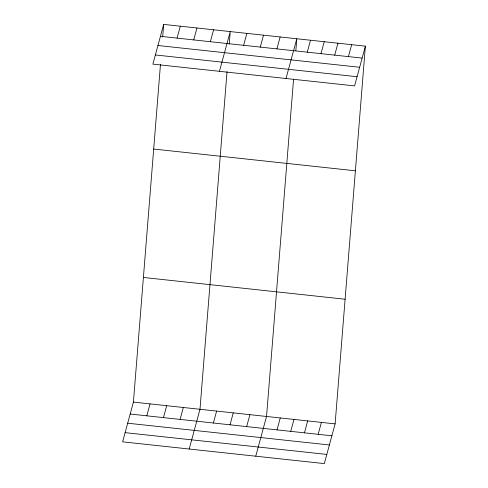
<?xml version="1.0" encoding="UTF-8"?>
<svg xmlns="http://www.w3.org/2000/svg" width="488" height="488" viewBox="0 0 488 488"><rect width="100%" height="100%" fill="white"/><g stroke="black" fill="none" stroke-linecap="round" stroke-linejoin="round"><path stroke-width="0.73" d="M365.378 46.165L354.581 85.9L152.878 64.129L163.675 24.4L365.378 46.165L335.122 423.871L324.325 463.6L122.622 441.835L133.419 402.1L160.467 64.465M162.663 37.015L163.675 24.4M227.024 71.644L199.982 409.286L189.185 449.015M229.226 44.194L230.238 31.586L219.441 71.315M293.532 79.568L266.539 416.465L255.749 456.201M295.85 50.636L296.796 38.765L286.005 78.495M177.071 38.119L180.316 26.193M193.712 39.918L196.957 27.993M210.352 41.712L213.598 29.786M243.634 45.305L246.873 33.379M146.815 415.825L150.06 403.899M260.275 47.098L263.514 35.173M163.456 417.618L166.701 405.693M276.916 48.898L280.155 36.972M180.096 419.418L183.342 407.486M307.275 52.173L310.514 40.248M213.378 423.005L216.623 411.079M320.988 53.65L324.227 41.724M230.019 424.804L233.264 412.879M334.707 55.132L337.946 43.206M246.66 426.597L249.899 414.672M348.42 56.614L351.659 44.689M277.019 429.873L280.258 417.948M290.732 431.355L293.971 419.43M304.451 432.832L307.69 420.906M318.164 434.314L321.409 422.388M160.43 36.325L362.139 58.09M157.941 45.5L359.644 67.271M155.373 54.955L357.076 76.72M153.689 149.041L355.392 170.806M143.399 277.459L345.108 299.229M133.419 402.1L335.122 423.871M130.174 414.025L331.883 435.796M127.685 423.206L329.388 444.971M125.117 432.655L326.82 454.426"/></g></svg>
